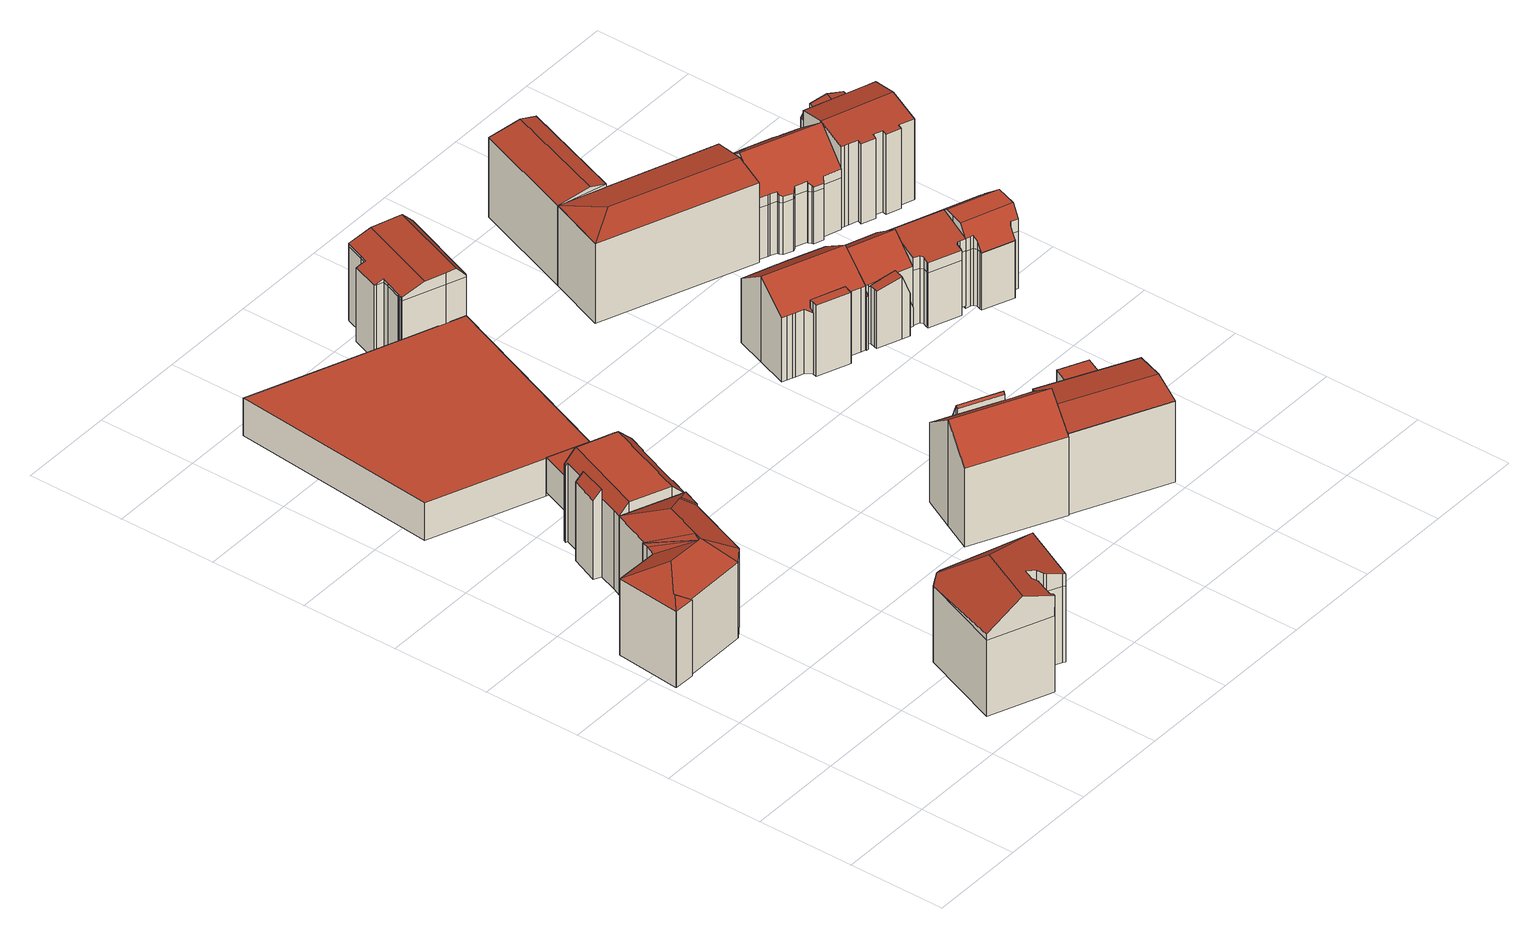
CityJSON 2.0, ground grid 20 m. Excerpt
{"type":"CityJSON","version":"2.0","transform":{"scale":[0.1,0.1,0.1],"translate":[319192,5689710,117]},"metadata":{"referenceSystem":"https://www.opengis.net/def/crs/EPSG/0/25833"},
"CityObjects":{
"building1":{"type":"Building","attributes":{"Dachtyp_tdc":"tdcFreeFormRoof","Gemeindeschluessel":14713000,"Dachneigung":27.73,"QualitaetDacherkennung":11,"Geometrietyp2DReferenz":"3000","function":"31001_9998","roofType":"5000","measuredHeight":20.12},"geometry":[{"type":"MultiSurface","lod":"2","boundaries":[[[0,1,2,3]],[[1,4,5,2]],[[4,6,7,5]],[[6,8,9,7]],[[8,10,11,9]],[[10,12,13,11]],[[12,14,15,13]],[[14,16,17,15]],[[16,18,19,17]],[[18,20,21,19]],[[20,22,23,21]],[[22,24,25,23]],[[24,26,27,25]],[[26,28,29,27]],[[28,30,31,29]],[[30,32,33,31]],[[32,34,35,33]],[[34,0,3,35]],[[36,37,34,32]],[[38,36,32,30]],[[39,40,41,42,38,30,28]],[[39,28,26]],[[43,44,45,46,40,39,26,24]],[[47,43,24,22]],[[48,47,22,20]],[[48,20,18]],[[49,44,43,47,48,18,16]],[[49,16,14]],[[45,44,49,14,12]],[[46,45,12,10]],[[46,41,40]],[[10,41,46]],[[8,41,10]],[[6,41,8]],[[41,6,4]],[[42,41,4,1]],[[37,36,38,42,1,0]],[[37,0,34]],[[3,2,5,7,9,11,13,15,17,19,21,23,25,27,29,31,33,35]]],"semantics":{"surfaces":[{"type":"WallSurface"},{"type":"RoofSurface"},{"type":"GroundSurface"}],"values":[0,0,0,0,0,0,0,0,0,0,0,0,0,0,0,0,0,0,1,1,1,1,1,1,1,1,1,1,1,1,1,1,1,1,1,1,1,1,2]}}]},
"building2":{"type":"Building","attributes":{"Dachtyp_tdc":"tdcFreeFormRoof","Gemeindeschluessel":14713000,"Dachneigung":37.84,"QualitaetDacherkennung":19,"Geometrietyp2DReferenz":"3000","function":"31001_9998","roofType":"5000","measuredHeight":23.41},"geometry":[{"type":"MultiSurface","lod":"2","boundaries":[[[50,51,52,53]],[[51,54,55,52]],[[54,56,57,55]],[[56,58,59,57]],[[58,60,61,59]],[[60,62,63,61]],[[62,64,65,63]],[[64,66,67,65]],[[66,68,69,67]],[[68,70,71,69]],[[70,72,73,71]],[[72,74,75,73]],[[74,76,77,75]],[[76,78,79,77]],[[78,80,81,79]],[[80,82,83,81]],[[82,84,85,83]],[[84,50,53,85]],[[86,87,88,89]],[[90,86,89,51,91]],[[92,93,94,95,96,97,98,99,100,101,102,103,104,105,87,86,90]],[[56,87,105,58]],[[58,105,104,60]],[[60,104,103,62]],[[62,103,102,64]],[[64,102,101,66]],[[66,101,100,68]],[[68,100,99,70]],[[70,99,98,72]],[[72,98,97,74]],[[74,97,96,76]],[[76,96,95,78]],[[78,95,94,80]],[[80,94,93,82]],[[82,93,92,84]],[[84,92,90,91,50]],[[50,91,51]],[[54,88,87,56]],[[51,89,88,54]],[[53,52,55,57,59,61,63,65,67,69,71,73,75,77,79,81,83,85]]],"semantics":{"surfaces":[{"type":"WallSurface"},{"type":"RoofSurface"},{"type":"GroundSurface"}],"values":[0,0,0,0,0,0,0,0,0,0,0,0,0,0,0,0,0,0,1,1,1,0,0,0,0,0,0,0,0,0,0,0,0,0,0,0,0,0,0,2]}}]},
"building3":{"type":"Building","attributes":{"Gemeindeschluessel":14713000,"Geometrietyp2DReferenz":"3000","function":"31001_9998","roofType":"9999"},"children":["building3-1","building3-2"]},
"building3-1":{"type":"BuildingPart","attributes":{"Dachtyp_tdc":"tdcCutGableRoof","Dachneigung":0.173,"QualitaetDacherkennung":78,"Geometrietyp2DReferenz":"3000","roofType":"9999","measuredHeight":19.47},"parents":["building3"],"geometry":[{"type":"MultiSurface","lod":"2","boundaries":[[[106,107,108,109]],[[107,110,111,108]],[[110,112,113,111]],[[112,114,115,113]],[[114,116,117,115]],[[116,118,119,117]],[[118,120,121,119]],[[120,122,123,121]],[[122,124,125,123]],[[124,126,127,125]],[[126,128,129,127]],[[128,130,131,129]],[[130,132,133,131]],[[132,134,135,133]],[[134,136,137,135]],[[138,139,140,141]],[[139,142,143,140]],[[142,144,145,143]],[[144,146,147,145]],[[146,148,149,147]],[[148,150,151,149]],[[150,152,153,151]],[[152,154,155,153]],[[154,106,109,155]],[[150,148,146,144,142,139,138,136,134,132,130]],[[128,126,124,122,120,118,116,114,112,110,107]],[[130,128,107,106,154,152,150]],[[109,108,111,113,115,117,119,121,123,125,127,129,131,133,135,137,141,140,143,145,147,149,151,153,155]],[[141,137,136,138]]],"semantics":{"surfaces":[{"type":"WallSurface"},{"type":"RoofSurface"},{"type":"GroundSurface"},{"type":"ClosureSurface"}],"values":[0,0,0,0,0,0,0,0,0,0,0,0,0,0,0,0,0,0,0,0,0,0,0,0,1,1,1,2,3]}}]},
"building3-2":{"type":"BuildingPart","attributes":{"Dachtyp_tdc":"tdcPolyFlatRoof","Dachneigung":49.2,"QualitaetDacherkennung":53,"Geometrietyp2DReferenz":"3000","roofType":"2100","measuredHeight":19.03},"parents":["building3"],"geometry":[{"type":"MultiSurface","lod":"2","boundaries":[[[156,157,158,137,136]],[[157,159,160,158]],[[159,161,162,160]],[[161,163,138,141,162]],[[163,161,159,157,156]],[[137,158,160,162,141]],[[136,138,163,156]],[[136,137,141,138]]],"semantics":{"surfaces":[{"type":"WallSurface"},{"type":"RoofSurface"},{"type":"GroundSurface"},{"type":"ClosureSurface"}],"values":[0,0,0,0,1,2,0,3]}}]},
"building4":{"type":"Building","attributes":{"Dachtyp_tdc":"tdcPolyFlatRoof","Gemeindeschluessel":14713000,"Dachneigung":0,"QualitaetDacherkennung":78,"Geometrietyp2DReferenz":"3000","function":"31001_9998","roofType":"1000","measuredHeight":7.57},"geometry":[{"type":"MultiSurface","lod":"2","boundaries":[[[164,165,166,167]],[[165,168,169,166]],[[168,170,171,169]],[[170,164,167,171]],[[170,168,165,164]],[[167,166,169,171]]],"semantics":{"surfaces":[{"type":"WallSurface"},{"type":"RoofSurface"},{"type":"GroundSurface"}],"values":[0,0,0,0,1,2]}}]},
"building5":{"type":"Building","attributes":{"Dachtyp_tdc":"tdcPolyFlatRoof","Gemeindeschluessel":14713000,"Dachneigung":0,"QualitaetDacherkennung":62,"Geometrietyp2DReferenz":"3000","function":"31001_2000","roofType":"1000","measuredHeight":8.21},"geometry":[{"type":"MultiSurface","lod":"2","boundaries":[[[172,173,174,175]],[[173,176,177,174]],[[176,178,179,177]],[[178,180,181,179]],[[180,182,183,181]],[[182,172,175,183]],[[182,180,178,176,173,172]],[[175,174,177,179,181,183]]],"semantics":{"surfaces":[{"type":"WallSurface"},{"type":"RoofSurface"},{"type":"GroundSurface"}],"values":[0,0,0,0,0,0,1,2]}}]},
"building6":{"type":"Building","attributes":{"Gemeindeschluessel":14713000,"Geometrietyp2DReferenz":"3000","function":"31001_9998","roofType":"9999"},"children":["building6-1","building6-2"]},
"building6-1":{"type":"BuildingPart","attributes":{"Dachtyp_tdc":"tdcGableRoof","Dachneigung":65.49,"QualitaetDacherkennung":12,"Geometrietyp2DReferenz":"3000","roofType":"3100","measuredHeight":19.03},"parents":["building6"],"geometry":[{"type":"MultiSurface","lod":"2","boundaries":[[[184,185,186,187,188]],[[185,189,190,186]],[[189,191,192,190]],[[191,193,194,192]],[[193,195,196,194]],[[195,197,198,196]],[[197,199,200,198]],[[199,201,202,203,200]],[[199,197,195,193,191,189,185]],[[185,184,201,199]],[[187,186,190,192,194,196,198,200,203]],[[204,202,201]],[[204,203,202]],[[184,188,204,201]],[[188,187,203,204]]],"semantics":{"surfaces":[{"type":"WallSurface"},{"type":"RoofSurface"},{"type":"GroundSurface"},{"type":"ClosureSurface"}],"values":[0,0,0,0,0,0,0,0,1,1,2,0,3,0,3]}}]},
"building6-2":{"type":"BuildingPart","attributes":{"Dachtyp_tdc":"tdcGableRoof","Dachneigung":38.07,"QualitaetDacherkennung":38,"Geometrietyp2DReferenz":"3000","roofType":"3100","measuredHeight":23.25},"parents":["building6"],"geometry":[{"type":"MultiSurface","lod":"2","boundaries":[[[205,188,187,206]],[[202,207,208,203]],[[207,209,210,208]],[[209,211,212,210]],[[211,213,214,212]],[[213,215,216,214]],[[215,217,218,216]],[[217,219,220,218]],[[219,221,222,220]],[[221,205,206,222]],[[217,215,213,211]],[[211,209,207,202,204,188,205,221,219,217]],[[206,187,203,208,210,212,214,216,218,220,222]],[[203,187,188,204]],[[202,203,204]]],"semantics":{"surfaces":[{"type":"WallSurface"},{"type":"RoofSurface"},{"type":"GroundSurface"},{"type":"ClosureSurface"}],"values":[0,0,0,0,0,0,0,0,0,0,1,1,2,3,3]}}]},
"building7":{"type":"Building","attributes":{"Dachtyp_tdc":"tdcFreeFormRoof","Gemeindeschluessel":14713000,"Dachneigung":2.38,"QualitaetDacherkennung":60,"Geometrietyp2DReferenz":"3000","function":"31001_9998","roofType":"5000","measuredHeight":18.79},"geometry":[{"type":"MultiSurface","lod":"2","boundaries":[[[223,224,225,226]],[[224,227,228,225]],[[227,229,230,228]],[[229,231,232,230]],[[231,233,234,232]],[[233,235,236,234]],[[235,237,238,236]],[[237,239,240,238]],[[239,241,242,240]],[[241,243,244,242]],[[243,245,246,244]],[[245,247,248,246]],[[247,249,250,248]],[[249,251,252,250]],[[251,253,254,252]],[[253,255,256,254]],[[255,257,258,256]],[[257,259,260,258]],[[259,261,262,260]],[[261,223,226,262]],[[263,264,265,266,267,268]],[[269,270,271,272,273,237,235,274,275,276,277,278,279,280,281,282,283]],[[264,283,282,284,265]],[[255,266,265,284,257]],[[257,284,282,281,259]],[[259,281,280,261]],[[261,280,279,223]],[[223,279,278,224]],[[224,278,277,227]],[[227,277,276,229]],[[229,276,275,231]],[[231,275,274,233]],[[233,274,235]],[[237,273,239]],[[239,273,272,241]],[[241,272,271,243]],[[243,271,270,245]],[[245,270,269,247]],[[247,269,283,264,263,249]],[[251,268,267,253]],[[249,263,268,251]],[[253,267,266,255]],[[226,225,228,230,232,234,236,238,240,242,244,246,248,250,252,254,256,258,260,262]]],"semantics":{"surfaces":[{"type":"WallSurface"},{"type":"RoofSurface"},{"type":"GroundSurface"}],"values":[0,0,0,0,0,0,0,0,0,0,0,0,0,0,0,0,0,0,0,0,1,1,1,0,0,0,0,0,0,0,0,0,0,0,0,0,0,0,0,0,0,0,2]}}]},
"building8":{"type":"Building","attributes":{"Dachtyp_tdc":"tdcGableRoof","Gemeindeschluessel":14713000,"Dachneigung":10.03,"QualitaetDacherkennung":68,"Geometrietyp2DReferenz":"3000","function":"31001_9998","roofType":"3100","measuredHeight":18.85},"geometry":[{"type":"MultiSurface","lod":"2","boundaries":[[[285,286,287,288]],[[286,289,290,287]],[[289,291,292,290]],[[291,285,288,292]],[[293,294,295,296]],[[286,295,294,297]],[[289,297,294,293,291]],[[286,297,289]],[[285,296,295,286]],[[291,293,296,285]],[[288,287,290,292]]],"semantics":{"surfaces":[{"type":"WallSurface"},{"type":"RoofSurface"},{"type":"GroundSurface"}],"values":[0,0,0,0,1,1,0,0,0,0,2]}}]},
"building9":{"type":"Building","attributes":{"Dachtyp_tdc":"tdcPolyFlatRoof","Gemeindeschluessel":14713000,"Dachneigung":0,"QualitaetDacherkennung":58,"Geometrietyp2DReferenz":"3000","function":"31001_9998","roofType":"1000","measuredHeight":3.34},"geometry":[{"type":"MultiSurface","lod":"2","boundaries":[[[298,299,300,301]],[[299,302,303,300]],[[302,304,305,303]],[[304,298,301,305]],[[304,302,299,298]],[[301,300,303,305]]],"semantics":{"surfaces":[{"type":"WallSurface"},{"type":"RoofSurface"},{"type":"GroundSurface"}],"values":[0,0,0,0,1,2]}}]},
"building10":{"type":"Building","attributes":{"Gemeindeschluessel":14713000,"Geometrietyp2DReferenz":"3000","function":"31001_9998","roofType":"9999"},"children":["building10-1","building10-2"]},
"building10-1":{"type":"BuildingPart","attributes":{"Dachtyp_tdc":"tdcPolyFlatRoof","Dachneigung":0,"QualitaetDacherkennung":25,"Geometrietyp2DReferenz":"3000","roofType":"1000","measuredHeight":15.62},"parents":["building10"],"geometry":[{"type":"MultiSurface","lod":"2","boundaries":[[[306,307,308,309,310]],[[311,312,313,314,315]],[[312,306,310,313]],[[312,311,316,317,307,306]],[[310,309,318,319,314,313]],[[320,308,307,317]],[[320,318,309,308]],[[321,320,317,316]],[[321,319,318,320]],[[315,321,316,311]],[[315,314,319,321]]],"semantics":{"surfaces":[{"type":"WallSurface"},{"type":"RoofSurface"},{"type":"GroundSurface"},{"type":"ClosureSurface"}],"values":[0,0,0,1,2,0,3,0,3,0,3]}}]},
"building10-2":{"type":"BuildingPart","attributes":{"Dachtyp_tdc":"tdcGableRoof","Dachneigung":35.1,"QualitaetDacherkennung":46,"Geometrietyp2DReferenz":"3000","roofType":"3100","measuredHeight":18.69},"parents":["building10"],"geometry":[{"type":"MultiSurface","lod":"2","boundaries":[[[322,315,314,323]],[[308,324,325,309]],[[324,326,327,325]],[[326,328,329,327]],[[328,330,331,329]],[[330,332,333,331]],[[332,334,335,333]],[[334,336,337,335]],[[336,338,339,337]],[[338,340,341,339]],[[340,342,343,341]],[[342,344,345,343]],[[344,346,347,345]],[[346,348,349,347]],[[348,350,351,349]],[[350,352,353,351]],[[352,322,323,353]],[[348,346,344,342,340,338,336,334]],[[334,332,330,328,326,324,308,320,321,315,322,352,350,348]],[[323,314,319,318,309,325,327,329,331,333,335,337,339,341,343,345,347,349,351,353]],[[319,314,315,321]],[[320,318,319,321]],[[308,309,318,320]]],"semantics":{"surfaces":[{"type":"WallSurface"},{"type":"RoofSurface"},{"type":"GroundSurface"},{"type":"ClosureSurface"}],"values":[0,0,0,0,0,0,0,0,0,0,0,0,0,0,0,0,0,1,1,2,3,3,3]}}]},
"building11":{"type":"Building","attributes":{"Gemeindeschluessel":14713000,"Geometrietyp2DReferenz":"3000","function":"31001_9998","roofType":"9999"},"children":["building11-1","building11-2"]},
"building11-1":{"type":"BuildingPart","attributes":{"Dachtyp_tdc":"tdcGableRoof","Dachneigung":37.76,"QualitaetDacherkennung":59,"Geometrietyp2DReferenz":"3000","roofType":"3100","measuredHeight":17.23},"parents":["building11"],"geometry":[{"type":"MultiSurface","lod":"2","boundaries":[[[354,355,356,357]],[[355,358,359,356]],[[358,360,361,359]],[[360,362,363,361]],[[362,364,365,363]],[[364,366,367,365]],[[366,368,369,367]],[[368,370,371,372,369]],[[373,354,357,374,375]],[[368,366,364,362]],[[362,360,358,355,354,373,376,377,378,370,368]],[[357,356,359,361,363,365,367,369,372,379,374]],[[373,375,376]],[[378,371,370]],[[375,374,379,377,376]],[[377,379,372,371,378]]],"semantics":{"surfaces":[{"type":"WallSurface"},{"type":"RoofSurface"},{"type":"GroundSurface"},{"type":"ClosureSurface"}],"values":[0,0,0,0,0,0,0,0,0,1,1,2,0,0,3,3]}}]},
"building11-2":{"type":"BuildingPart","attributes":{"Dachtyp_tdc":"tdcGableRoof","Dachneigung":69.12,"QualitaetDacherkennung":6,"Geometrietyp2DReferenz":"3000","roofType":"3100","measuredHeight":13.58},"parents":["building11"],"geometry":[{"type":"MultiSurface","lod":"2","boundaries":[[[380,381,382,383]],[[381,384,385,382]],[[384,386,387,385]],[[386,388,389,387]],[[388,390,391,389]],[[390,392,393,391]],[[392,394,395,393]],[[394,396,397,395]],[[396,375,374,397]],[[371,398,399,372]],[[398,380,383,399]],[[400,376,375,396,394,392,390]],[[390,388,386,384,381,380,398,371,378,400]],[[383,382,385,387,389,391,393,395,397,374,379,372,399]],[[377,376,400]],[[379,374,375,376,377]],[[378,377,400]],[[371,372,379,377,378]]],"semantics":{"surfaces":[{"type":"WallSurface"},{"type":"RoofSurface"},{"type":"GroundSurface"},{"type":"ClosureSurface"}],"values":[0,0,0,0,0,0,0,0,0,0,0,1,1,2,0,3,0,3]}}]},
"building12":{"type":"Building","attributes":{"Gemeindeschluessel":14713000,"Geometrietyp2DReferenz":"3000","function":"31001_9998","roofType":"9999"},"children":["building12-1","building12-2"]},
"building12-1":{"type":"BuildingPart","attributes":{"Dachtyp_tdc":"tdcGableRoof","Dachneigung":13.02,"QualitaetDacherkennung":82,"Geometrietyp2DReferenz":"3000","roofType":"3100","measuredHeight":18.93},"parents":["building12"],"geometry":[{"type":"MultiSurface","lod":"2","boundaries":[[[401,402,403,404]],[[401,405,406,402]],[[405,407,408,409,410,406]],[[405,401,411]],[[404,412,407,413]],[[401,404,413,411]],[[407,405,411,413]],[[403,402,406,410]],[[412,408,407]],[[404,403,410,409]],[[404,409,408,412]]],"semantics":{"surfaces":[{"type":"WallSurface"},{"type":"RoofSurface"},{"type":"GroundSurface"},{"type":"ClosureSurface"}],"values":[0,0,0,0,0,1,1,2,0,3,3]}}]},
"building12-2":{"type":"BuildingPart","attributes":{"Dachtyp_tdc":"tdcHipAndGableRoof","Dachneigung":12.15,"QualitaetDacherkennung":71,"Geometrietyp2DReferenz":"3000","roofType":"5000","measuredHeight":18.92},"parents":["building12"],"geometry":[{"type":"MultiSurface","lod":"2","boundaries":[[[414,404,403,415]],[[409,416,417,410]],[[416,418,419,417]],[[418,414,415,419]],[[420,414,421]],[[418,422,421,414]],[[408,412,420,421,422,423]],[[409,408,423,416]],[[416,423,422,418]],[[414,420,404]],[[415,403,410,417,419]],[[410,403,404,409]],[[412,404,420]],[[404,412,408,409]]],"semantics":{"surfaces":[{"type":"WallSurface"},{"type":"RoofSurface"},{"type":"GroundSurface"},{"type":"ClosureSurface"}],"values":[0,0,0,0,1,1,1,0,0,0,2,3,0,3]}}]},
"building13":{"type":"Building","attributes":{"Dachtyp_tdc":"tdcFreeFormRoof","Gemeindeschluessel":14713000,"Dachneigung":12.56,"QualitaetDacherkennung":33,"Geometrietyp2DReferenz":"3000","function":"31001_9998","roofType":"5000","measuredHeight":16.3},"geometry":[{"type":"MultiSurface","lod":"2","boundaries":[[[424,425,426,427]],[[425,428,429,426]],[[428,430,431,429]],[[430,432,433,431]],[[432,434,435,433]],[[434,436,437,435]],[[436,438,439,437]],[[438,440,441,439]],[[440,442,443,441]],[[442,444,445,443]],[[444,446,447,445]],[[446,448,449,447]],[[448,424,427,449]],[[450,451,452,453,454,455,456,457,458,459,460,461,462]],[[434,432,459,458]],[[430,460,459,432]],[[424,450,462,425]],[[425,462,461,428]],[[428,461,460,430]],[[436,457,456,438]],[[434,458,457,436]],[[438,456,455,440]],[[440,455,454,442]],[[442,454,453,444]],[[444,453,452,446]],[[446,452,451,448]],[[448,451,450,424]],[[427,426,429,431,433,435,437,439,441,443,445,447,449]]],"semantics":{"surfaces":[{"type":"WallSurface"},{"type":"RoofSurface"},{"type":"GroundSurface"}],"values":[0,0,0,0,0,0,0,0,0,0,0,0,0,1,1,0,0,0,0,0,0,0,0,0,0,0,0,2]}}]},
"building14":{"type":"Building","attributes":{"Dachtyp_tdc":"tdcFreeFormRoof","Gemeindeschluessel":14713000,"Dachneigung":40.59,"QualitaetDacherkennung":44,"Geometrietyp2DReferenz":"3000","function":"31001_9998","roofType":"5000","measuredHeight":17.6},"geometry":[{"type":"MultiSurface","lod":"2","boundaries":[[[463,464,465,466]],[[464,467,468,465]],[[467,469,470,468]],[[469,471,472,470]],[[471,473,474,472]],[[473,475,476,474]],[[475,477,478,476]],[[477,479,480,478]],[[479,481,482,480]],[[481,483,484,482]],[[483,485,486,484]],[[485,487,488,486]],[[487,489,490,488]],[[489,491,492,490]],[[491,493,494,492]],[[493,463,466,494]],[[495,496,497,498,499,500,501,502,503,457,504,505,506]],[[507,477,434,508,509,510]],[[509,508,511,503,502]],[[471,457,503,511,473]],[[473,511,508,434,475]],[[479,507,510,481]],[[481,510,509,502,501,483]],[[475,434,477]],[[477,507,479]],[[463,495,506,464]],[[464,506,505,467]],[[467,505,504,469]],[[469,504,457,471]],[[483,501,500,485]],[[485,500,499,487]],[[487,499,498,489]],[[489,498,497,491]],[[491,497,496,493]],[[493,496,495,463]],[[466,465,468,470,472,474,476,478,480,482,484,486,488,490,492,494]]],"semantics":{"surfaces":[{"type":"WallSurface"},{"type":"RoofSurface"},{"type":"GroundSurface"}],"values":[0,0,0,0,0,0,0,0,0,0,0,0,0,0,0,0,1,1,1,0,0,0,0,0,0,0,0,0,0,0,0,0,0,0,0,2]}}]},
"building15":{"type":"Building","attributes":{"Dachtyp_tdc":"tdcFreeFormRoof","Gemeindeschluessel":14713000,"Dachneigung":39.92,"QualitaetDacherkennung":50,"Geometrietyp2DReferenz":"3000","function":"31001_9998","roofType":"5000","measuredHeight":19.17},"geometry":[{"type":"MultiSurface","lod":"2","boundaries":[[[512,513,514,515]],[[513,516,517,514]],[[516,518,519,517]],[[518,520,521,519]],[[520,522,523,521]],[[522,524,525,523]],[[524,526,527,525]],[[526,528,529,527]],[[528,530,531,529]],[[530,532,533,531]],[[532,534,535,533]],[[534,536,537,535]],[[536,538,539,537]],[[538,540,541,539]],[[540,542,543,541]],[[542,544,545,543]],[[544,546,547,545]],[[546,548,549,547]],[[548,550,551,549]],[[550,552,553,551]],[[552,554,555,553]],[[554,556,557,555]],[[556,558,559,557]],[[558,560,561,559]],[[560,562,563,561]],[[562,564,565,563]],[[564,566,567,565]],[[566,568,569,567]],[[568,570,571,569]],[[570,572,573,571]],[[572,512,515,573]],[[574,575,576,577,578,579,580,581,582,583,584,585,586,587,588,589,590,591]],[[592,593,594,595,596,597,598,544,599,600,601,602,603,604,605,578,577]],[[530,605,604,532]],[[528,579,578,605,530]],[[532,604,603,534]],[[534,603,602,536]],[[536,602,601,538]],[[538,601,600,540]],[[540,600,599,542]],[[542,599,544]],[[546,598,597,548]],[[544,598,546]],[[548,597,596,550]],[[550,596,595,552]],[[552,595,594,554]],[[554,594,593,556]],[[556,593,592,558]],[[558,592,577,576,560]],[[566,591,590,568]],[[564,574,591,566]],[[568,590,589,570]],[[570,589,588,572]],[[572,588,587,512]],[[512,587,586,513]],[[513,586,585,516]],[[516,585,584,518]],[[518,584,583,520]],[[520,583,582,522]],[[522,582,581,524]],[[524,581,580,526]],[[526,580,579,528]],[[560,576,575,562]],[[562,575,574,564]],[[515,514,517,519,521,523,525,527,529,531,533,535,537,539,541,543,545,547,549,551,553,555,557,559,561,563,565,567,569,571,573]]],"semantics":{"surfaces":[{"type":"WallSurface"},{"type":"RoofSurface"},{"type":"GroundSurface"}],"values":[0,0,0,0,0,0,0,0,0,0,0,0,0,0,0,0,0,0,0,0,0,0,0,0,0,0,0,0,0,0,0,1,1,0,0,0,0,0,0,0,0,0,0,0,0,0,0,0,0,0,0,0,0,0,0,0,0,0,0,0,0,0,0,0,2]}}]},
"building16":{"type":"Building","attributes":{"Gemeindeschluessel":14713000,"Geometrietyp2DReferenz":"3000","function":"31001_9998","roofType":"9999"},"children":["building16-1","building16-2","building16-3"]},
"building16-1":{"type":"BuildingPart","attributes":{"Dachtyp_tdc":"tdcFreeFormRoof","Dachneigung":76.52,"QualitaetDacherkennung":24,"Geometrietyp2DReferenz":"3000","roofType":"5000","measuredHeight":16.81},"parents":["building16"],"geometry":[{"type":"MultiSurface","lod":"2","boundaries":[[[606,607,608,609]],[[607,610,608]],[[611,612,613]],[[611,614,615,612]],[[614,616,617,615]],[[616,618,619,617]],[[620,606,609,621]],[[622,618,616]],[[616,614,623,611,607,624,606,625,622]],[[625,606,620]],[[622,625,620,618]],[[606,624,607]],[[611,623,614]],[[609,608,626,627,612,615,617,619,621]],[[613,628,629,610,607,611]],[[613,612,627,628]],[[627,626,629,628]],[[626,608,610,629]],[[621,619,618,620]]],"semantics":{"surfaces":[{"type":"WallSurface"},{"type":"RoofSurface"},{"type":"GroundSurface"},{"type":"ClosureSurface"}],"values":[0,0,0,0,0,0,0,1,1,1,1,0,0,2,0,3,3,3,3]}}]},
"building16-2":{"type":"BuildingPart","attributes":{"Dachtyp_tdc":"tdcHipAndGableRoof","Dachneigung":11.72,"QualitaetDacherkennung":26,"Geometrietyp2DReferenz":"3000","roofType":"5000","measuredHeight":16},"parents":["building16"],"geometry":[{"type":"MultiSurface","lod":"2","boundaries":[[[630,631,632,633]],[[631,634,635,632]],[[634,636,637,635]],[[636,638,639,637]],[[638,640,641,639]],[[640,613,612,641]],[[610,642,643,608]],[[642,630,633,643]],[[629,628,644]],[[628,613,640,638,636,634,644]],[[634,631,630,642,610,629,644]],[[633,632,635,637,639,641,612,627,626,608,643]],[[627,612,613,628]],[[626,627,628,629]],[[626,629,610,608]]],"semantics":{"surfaces":[{"type":"WallSurface"},{"type":"RoofSurface"},{"type":"GroundSurface"},{"type":"ClosureSurface"}],"values":[0,0,0,0,0,0,0,0,1,1,1,2,3,3,3]}}]},
"building16-3":{"type":"BuildingPart","attributes":{"Dachtyp_tdc":"tdcGableRoof","Dachneigung":10.01,"QualitaetDacherkennung":45,"Geometrietyp2DReferenz":"3000","roofType":"3100","measuredHeight":18.91},"parents":["building16"],"geometry":[{"type":"MultiSurface","lod":"2","boundaries":[[[645,646,647,648]],[[646,649,650,647]],[[649,651,652,650]],[[651,653,654,652]],[[653,655,656,654]],[[655,657,658,656]],[[657,659,660,658]],[[659,661,662,660]],[[661,663,664,662]],[[663,665,666,664]],[[665,667,620,621,666]],[[668,669,670,619,618]],[[669,671,672,670]],[[671,673,674,672]],[[673,675,676,674]],[[675,677,678,676]],[[677,679,680,678]],[[679,645,648,680]],[[675,673,671,669,668,667,665]],[[665,663,661,659,657,655,653,651,649,646,645,679,677,675]],[[648,647,650,652,654,656,658,660,662,664,666,621,619,670,672,674,676,678,680]],[[668,618,620,667]],[[618,619,621,620]]],"semantics":{"surfaces":[{"type":"WallSurface"},{"type":"RoofSurface"},{"type":"GroundSurface"},{"type":"ClosureSurface"}],"values":[0,0,0,0,0,0,0,0,0,0,0,0,0,0,0,0,0,0,1,1,2,0,3]}}]}
},
"vertices":[
[0,540,187],[14,673,187],[14,673,21],[0,540,21],[106,671,187],[106,671,21],[114,691,187],[114,691,21],[118,702,187],[118,702,21],[119,704,187],[119,704,21],[122,703,187],[122,703,21],[153,781,187],[153,781,21],[154,783,187],[154,783,21],[276,735,187],[276,735,21],[279,734,187],[279,734,21],[264,697,187],[264,697,21],[261,697,187],[261,697,21],[209,563,187],[209,563,21],[177,540,187],[177,540,21],[44,540,187],[44,540,21],[44,537,187],[44,537,21],[1,538,187],[1,538,21],[25,560,199],[3,541,188],[25,563,199],[156,604,221],[154,607,223],[150,605,221],[73,606,222],[246,722,199],[191,698,221],[161,621,222],[159,620,223],[249,721,199],[274,732,189],[156,779,189],
[260,59,193],[325,227,193],[325,227,27],[260,59,27],[362,242,193],[362,242,27],[523,163,193],[523,163,27],[466,46,193],[466,46,27],[461,49,193],[461,49,27],[433,62,193],[433,62,27],[428,65,193],[428,65,27],[425,78,193],[425,78,27],[404,88,193],[404,88,27],[395,65,193],[395,65,27],[398,54,193],[398,54,27],[395,48,193],[395,48,27],[390,34,193],[390,34,27],[384,20,193],[384,20,27],[383,15,193],[383,15,27],[388,13,193],[388,13,27],[387,9,193],[387,9,27],[384,150,261],[523,163,219],[362,242,197],[346,236,205],[327,32,261],[260,59,206],[387,9,238],[388,13,238],[383,15,241],[384,20,241],[390,34,241],[395,48,242],[398,54,242],[395,65,244],[404,88,245],[425,78,237],[428,65,234],[433,62,232],[461,49,221],[466,46,219],
[313,916,210],[319,913,210],[319,913,15],[313,916,15],[341,905,187],[341,905,15],[342,904,186],[342,904,15],[344,903,184],[344,903,15],[330,867,184],[330,867,15],[327,869,187],[327,869,15],[291,775,187],[291,775,15],[294,774,184],[294,774,15],[279,734,183],[279,734,15],[276,735,186],[276,735,15],[253,744,210],[253,744,15],[173,776,210],[173,776,15],[154,783,186],[154,783,15],[161,800,186],[161,800,15],[176,838,186],[176,838,15],[198,896,186],[204,909,186],[204,909,15],[198,896,15],[218,946,186],[218,946,15],[214,947,182],[214,947,15],[217,953,182],[217,953,15],[238,945,209],[238,945,15],[239,945,210],[239,945,15],[242,943,210],[242,943,15],[258,937,210],[258,937,15],
[176,838,206],[161,845,187],[161,845,15],[184,902,187],[184,902,15],[188,900,192],[188,900,15],[198,896,205],
[387,1028,93],[341,905,93],[341,905,17],[387,1028,17],[258,937,93],[258,937,17],[304,1060,93],[304,1060,17],
[539,1418,91],[387,1028,91],[387,1028,9],[539,1418,9],[304,1060,91],[304,1060,9],[75,1148,91],[75,1148,9],[117,1579,91],[117,1579,9],[418,1464,91],[418,1464,9],
[729,487,211],[731,492,216],[731,492,26],[729,487,26],[729,487,200],[739,507,179],[739,507,26],[750,502,179],[750,502,26],[758,497,179],[758,497,26],[820,467,180],[820,467,26],[816,459,199],[816,459,26],[813,452,216],[813,452,26],[811,448,212],[811,448,199],[811,448,26],[811,448,200],
[693,505,200],[693,505,26],[857,426,200],[857,426,26],[860,424,200],[860,424,26],[827,357,258],[827,357,26],[798,297,198],[798,297,26],[617,385,198],[617,385,26],[646,444,258],[646,444,26],[680,511,200],[680,511,26],[683,510,200],[683,510,26],
[417,1469,175],[419,1474,175],[419,1474,14],[417,1469,14],[421,1473,175],[421,1473,14],[435,1508,175],[435,1508,14],[440,1522,175],[440,1522,14],[427,1527,175],[427,1527,14],[422,1529,175],[422,1529,14],[443,1585,175],[443,1585,14],[449,1583,175],[449,1583,14],[462,1578,175],[462,1578,14],[468,1593,175],[468,1593,14],[482,1630,175],[482,1630,14],[483,1632,175],[483,1632,14],[605,1586,175],[605,1586,14],[541,1421,175],[541,1421,14],[540,1422,175],[540,1422,14],[539,1418,175],[539,1418,14],[501,1432,175],[501,1432,14],[418,1464,175],[418,1464,14],[419,1468,175],[419,1468,14],[605,1586,179],[584,1593,202],[520,1425,202],[539,1418,180],[540,1422,180],[541,1421,179],[483,1632,182],[482,1630,182],[468,1593,182],[462,1578,182],[449,1583,177],[427,1527,177],[440,1522,182],[435,1508,182],[421,1473,182],[419,1474,181],[417,1469,181],[419,1468,182],[418,1464,182],[460,1448,199],[525,1616,199],[501,1432,201],
[798,297,205],[860,424,205],[860,424,29],[798,297,29],[1044,330,205],[1044,330,29],[984,208,205],[984,208,29],[984,208,206],[1014,268,218],[828,360,218],[798,297,206],[1044,330,206],
[1130,510,64],[1044,330,64],[1044,330,30],[1130,510,30],[985,360,64],[985,360,30],[1073,537,64],[1073,537,30],
[848,890,175],[851,899,175],[851,899,152],[851,899,19],[848,890,19],[918,875,175],[914,865,175],[914,865,19],[918,875,19],[918,875,153],[921,883,175],[854,908,175],[854,908,19],[921,883,19],[854,908,159],[921,883,159],
[932,879,159],[932,879,19],[842,912,159],[842,912,19],[826,918,159],[826,918,19],[820,920,159],[820,920,19],[810,924,159],[810,924,19],[800,928,159],[800,928,19],[823,991,206],[823,991,19],[845,1052,159],[845,1052,19],[913,1027,160],[913,1027,19],[914,1030,157],[914,1030,19],[941,1020,157],[941,1020,19],[940,1017,160],[940,1017,19],[1005,992,160],[1005,992,19],[983,931,206],[983,931,19],[960,869,159],[960,869,19],[951,872,159],[951,872,19],
[968,879,148],[963,865,137],[963,865,20],[968,879,20],[959,866,137],[959,866,20],[960,869,139],[960,869,20],[984,935,193],[984,935,20],[1005,992,146],[1005,992,20],[1105,956,147],[1105,956,20],[1084,900,193],[1084,900,20],[1064,846,149],[1064,846,59],[1064,846,20],[976,876,148],[976,876,20],[976,876,144],[995,870,148],[1029,858,149],[1032,857,149],[1029,858,20],
[1054,847,86],[1049,849,100],[1049,849,20],[1054,847,20],[1043,846,111],[1043,846,20],[1040,836,112],[1040,836,20],[1038,832,112],[1038,832,20],[1023,837,156],[1023,837,20],[974,855,145],[974,855,20],[976,861,145],[976,861,20],[979,872,145],[979,872,20],[1063,844,60],[1063,844,20],[1029,858,156],
[864,1621,187],[864,1621,13],[783,1407,13],[783,1407,187],[954,1587,195],[954,1587,13],[877,1373,194],[877,1373,188],[877,1373,187],[877,1373,13],[924,1598,202],[800,1401,188],[845,1384,202],
[738,1290,187],[738,1290,13],[1093,1294,187],[1093,1294,13],[1049,1171,187],[1049,1171,13],[783,1407,188],[819,1325,202],[1070,1231,202],[1093,1294,188],
[1074,823,142],[1078,833,142],[1078,833,22],[1074,823,22],[1075,839,142],[1075,839,22],[1063,844,142],[1063,844,22],[1105,956,142],[1105,956,22],[1204,920,142],[1204,920,22],[1162,806,142],[1162,806,22],[1152,810,142],[1152,810,22],[1147,812,142],[1147,812,22],[1141,809,142],[1141,809,22],[1138,800,142],[1138,800,22],[1137,795,142],[1137,795,22],[1073,819,142],[1073,819,22],[1074,823,165],[1073,819,164],[1137,795,164],[1138,800,166],[1141,809,168],[1147,812,169],[1152,810,169],[1162,806,169],[1187,873,185],[1088,910,185],[1063,844,169],[1075,839,169],[1078,833,168],
[1177,787,141],[1179,794,141],[1179,794,17],[1177,787,17],[1177,801,141],[1177,801,17],[1172,803,141],[1172,803,17],[1162,806,141],[1162,806,17],[1177,845,141],[1177,845,17],[1204,920,141],[1204,920,17],[1305,884,141],[1305,884,17],[1301,874,141],[1301,874,17],[1300,872,141],[1300,872,17],[1263,769,141],[1263,769,17],[1249,775,141],[1249,775,17],[1244,772,141],[1244,772,17],[1240,762,141],[1240,762,17],[1238,757,141],[1238,757,17],[1175,781,141],[1175,781,17],[1177,787,150],[1175,781,142],[1238,757,142],[1240,762,148],[1244,772,164],[1249,775,169],[1263,769,168],[1269,785,193],[1168,822,193],[1172,803,170],[1177,801,170],[1179,794,161],[1301,874,150],[1184,864,193],[1284,827,193],[1300,872,153],[1177,845,193],
[1114,1145,133],[1112,1142,133],[1112,1142,20],[1114,1145,20],[1105,1139,133],[1105,1139,20],[1086,1147,133],[1086,1147,20],[1082,1153,133],[1082,1153,20],[1082,1157,133],[1082,1157,20],[1069,1163,133],[1069,1163,20],[1065,1164,133],[1065,1164,20],[1049,1171,133],[1049,1171,20],[1093,1294,133],[1093,1294,20],[1101,1291,133],[1101,1291,20],[1110,1288,133],[1110,1288,20],[1115,1286,133],[1115,1286,20],[1142,1277,133],[1142,1277,20],[1150,1281,133],[1150,1281,20],[1152,1287,133],[1152,1287,20],[1156,1298,133],[1156,1298,20],[1220,1274,133],[1220,1274,20],[1213,1256,133],[1213,1256,20],[1216,1248,133],[1216,1248,20],[1220,1247,133],[1220,1247,20],[1244,1238,133],[1244,1238,20],[1247,1237,133],[1247,1237,20],[1249,1236,133],[1249,1236,20],[1203,1111,133],[1203,1111,20],[1168,1123,133],[1168,1123,20],[1161,1117,133],[1161,1117,20],[1142,1124,133],[1142,1124,20],[1141,1127,133],[1141,1127,20],[1138,1133,133],[1138,1133,20],[1138,1135,133],[1138,1135,20],[1161,1117,144],[1168,1123,152],[1203,1111,153],[1226,1172,212],[1070,1230,212],[1049,1171,155],[1065,1164,155],[1069,1163,155],[1082,1157,154],[1082,1153,150],[1086,1147,147],[1105,1139,146],[1112,1142,151],[1114,1145,153],[1138,1135,153],[1138,1133,151],[1141,1127,147],[1142,1124,144],[1249,1236,155],[1247,1237,155],[1244,1238,155],[1220,1247,156],[1216,1248,156],[1213,1256,150],[1220,1274,134],[1152,1287,143],[1150,1281,149],[1142,1277,155],[1115,1286,155],[1110,1288,155],[1101,1291,155],[1093,1294,155],
[1249,1236,177],[1274,1227,177],[1274,1227,24],[1249,1236,24],[1274,1227,175],[1353,1199,177],[1353,1199,24],[1353,1199,175],[1357,1198,177],[1357,1198,24],[1370,1193,177],[1370,1193,24],[1369,1188,177],[1369,1188,24],[1247,1229,177],[1247,1229,24],[1367,1191,189],[1353,1199,178],[1274,1227,178],[1251,1231,192],[1281,1225,24],[1346,1202,24],[1346,1202,176],[1281,1225,177],
[1286,1237,177],[1291,1249,177],[1291,1249,24],[1286,1237,24],[1324,1237,184],[1324,1237,24],[1355,1225,176],[1355,1225,24],[1355,1223,176],[1355,1223,24],[1348,1207,176],[1348,1207,24],[1284,1231,177],[1284,1231,24],[1317,1220,184],
[1310,1063,199],[1281,1073,199],[1281,1073,24],[1310,1063,24],[1283,1082,201],[1283,1082,24],[1265,1089,201],[1265,1089,24],[1261,1080,199],[1261,1080,24],[1233,1091,199],[1233,1091,24],[1236,1099,201],[1236,1099,24],[1217,1106,201],[1217,1106,24],[1210,1109,201],[1210,1109,24],[1203,1111,201],[1203,1111,24],[1227,1175,213],[1227,1175,24],[1247,1229,198],[1369,1188,197],[1390,1181,197],[1390,1181,24],[1389,1178,198],[1389,1178,24],[1384,1165,202],[1384,1165,24],[1369,1126,213],[1369,1126,24],[1344,1060,200],[1344,1060,24],[1313,1071,201],[1313,1071,24]
]}
